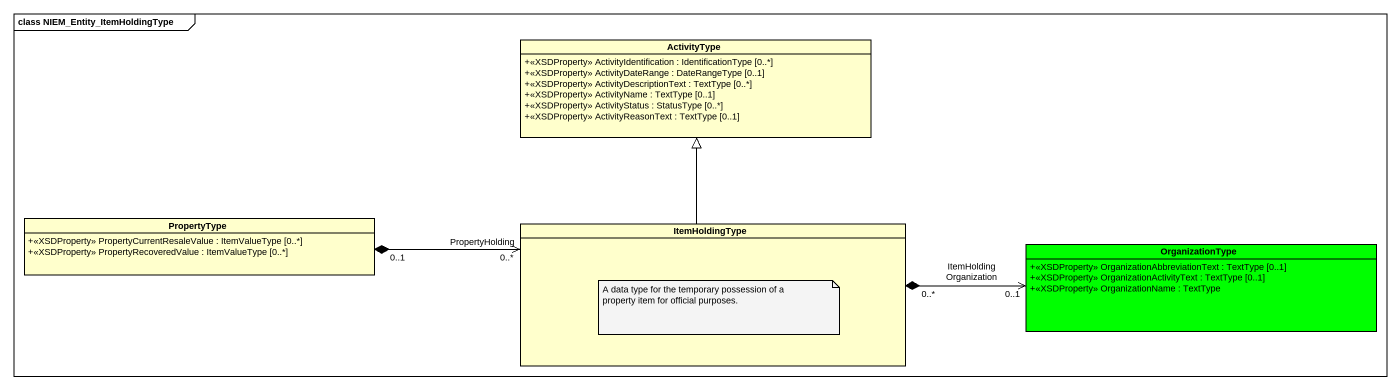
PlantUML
@startuml
mainframe class NIEM_Entity_ItemHoldingType
hide circle
hide empty members
skinparam classAttributeIconSize 0
class ActivityType {
  +<<XSDProperty>> ActivityIdentification : IdentificationType [0..*]
  +<<XSDProperty>> ActivityDateRange : DateRangeType [0..1]
  +<<XSDProperty>> ActivityDescriptionText : TextType [0..*]
  +<<XSDProperty>> ActivityName : TextType [0..1]
  +<<XSDProperty>> ActivityStatus : StatusType [0..*]
  +<<XSDProperty>> ActivityReasonText : TextType [0..1]
}
class PropertyType {
  +<<XSDProperty>> PropertyCurrentResaleValue : ItemValueType [0..*]
  +<<XSDProperty>> PropertyRecoveredValue : ItemValueType [0..*]
}
class ItemHoldingType
class OrganizationType #00FF00 {
  +<<XSDProperty>> OrganizationAbbreviationText : TextType [0..1]
  +<<XSDProperty>> OrganizationActivityText : TextType [0..1]
  +<<XSDProperty>> OrganizationName : TextType
}
PropertyType "0..1" *-right-> "PropertyHolding\n0..*" ItemHoldingType
ItemHoldingType -up-|> ActivityType
ItemHoldingType "0..*" *-right-> "ItemHoldingOrganization\n0..1" OrganizationType
note as N1
  A data type for the temporary possession of a property item for official purposes.
end note
@enduml
